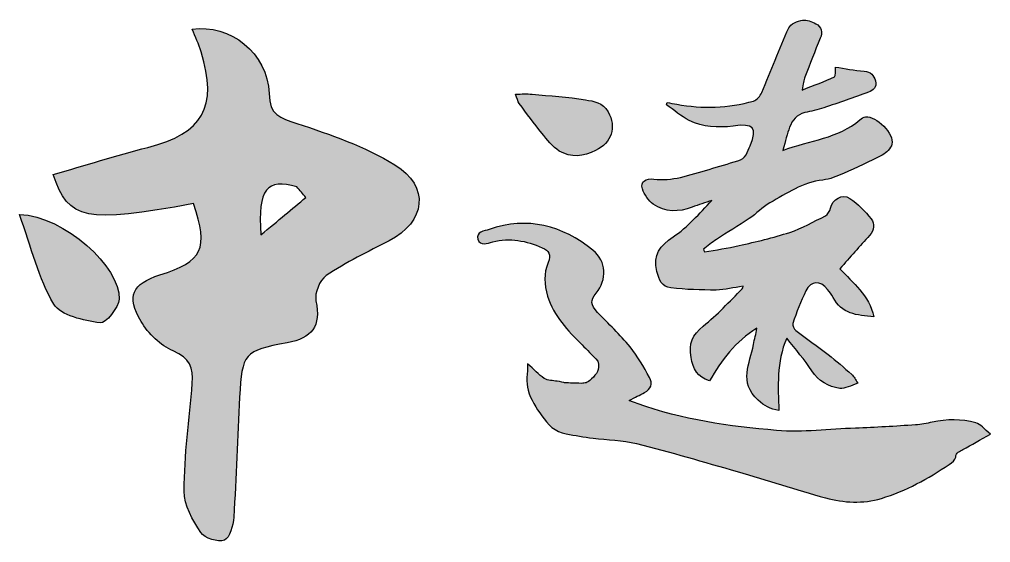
# Model space of a CAD drawing. Extents: x -266287 to 275962, y -324567 to 363765.
# Drawn here: x -78767 to -75760, y -79433 to -77812 of the extents above; entities that cross this region are included whole.
import ezdxf

# ---------------------------------------------------------------- set-up
doc = ezdxf.new("R2010")
doc.units = 0
doc.header["$LTSCALE"] = 1000
doc.layers.get('0').update_dxf_attribs({"linetype": 'CONTINUOUS'})

msp = doc.modelspace()

# ---------------------------------------------------------------- hatches: boundary and pattern name
h = msp.add_hatch(color=256)
edge = h.paths.add_edge_path()
edge.add_spline(control_points=[(-78227.74064, -78382.66946), (-78180.28445, -78523.31548), (-78198.8449, -78561.16847), (-78332.25623, -78603.62927)], knot_values=[20, 20, 20, 20, 21, 21, 21, 21], degree=3, periodic=0)
edge.add_spline(control_points=[(-78332.25623, -78603.62927), (-78417.17783, -78630.71633), (-78436.81487, -78669.90429), (-78390.47834, -78747.462)], knot_values=[19, 19, 19, 19, 20, 20, 20, 20], degree=3, periodic=0)
edge.add_spline(control_points=[(-78390.47834, -78747.462), (-78367.95603, -78785.1858), (-78330.23223, -78822.4359), (-78290.61363, -78839.14461)], knot_values=[18, 18, 18, 18, 19, 19, 19, 19], degree=3, periodic=0)
edge.add_spline(control_points=[(-78290.61363, -78839.14461), (-78239.23865, -78860.93484), (-78227.39613, -78891.42393), (-78231.61637, -78939.35382)], knot_values=[17, 17, 17, 17, 18, 18, 18, 18], degree=3, periodic=0)
edge.add_spline(control_points=[(-78231.61637, -78939.35382), (-78241.39183, -79050.58734), (-78256.20574, -79161.7778), (-78256.98089, -79273.14051)], knot_values=[16, 16, 16, 16, 17, 17, 17, 17], degree=3, periodic=0)
edge.add_spline(control_points=[(-78256.98089, -79273.14051), (-78257.28234, -79316.37646), (-78230.53978, -79363.48814), (-78205.39058, -79401.7287)], knot_values=[15, 15, 15, 15, 16, 16, 16, 16], degree=3, periodic=0)
edge.add_spline(control_points=[(-78205.39058, -79401.7287), (-78193.76339, -79419.47094), (-78151.43178, -79432.73456), (-78132.22537, -79424.9831)], knot_values=[14, 14, 14, 14, 15, 15, 15, 15], degree=3, periodic=0)
edge.add_spline(control_points=[(-78132.22537, -79424.9831), (-78115.51666, -79418.35129), (-78105.09524, -79379.68009), (-78103.45882, -79354.44477)], knot_values=[13, 13, 13, 13, 14, 14, 14, 14], degree=3, periodic=0)
edge.add_spline(control_points=[(-78103.45882, -79354.44477), (-78095.31978, -79230.50746), (-78092.09001, -79106.22564), (-78085.11369, -78982.24526)], knot_values=[12, 12, 12, 12, 13, 13, 13, 13], degree=3, periodic=0)
edge.add_spline(control_points=[(-78085.11369, -78982.24526), (-78077.53448, -78846.72382), (-78071.97926, -78838.45559), (-77938.09424, -78813.82316)], knot_values=[11, 11, 11, 11, 12, 12, 12, 12], degree=3, periodic=0)
edge.add_spline(control_points=[(-77938.09424, -78813.82316), (-77860.32121, -78799.43988), (-77832.84657, -78762.96493), (-77848.78014, -78684.02918)], knot_values=[10, 10, 10, 10, 11, 11, 11, 11], degree=3, periodic=0)
edge.add_spline(control_points=[(-77848.78014, -78684.02918), (-77853.51714, -78660.1719), (-77837.196, -78619.17526), (-77817.25751, -78605.82552)], knot_values=[9, 9, 9, 9, 10, 10, 10, 10], degree=3, periodic=0)
edge.add_spline(control_points=[(-77817.25751, -78605.82552), (-77755.59031, -78564.5705), (-77688.15256, -78531.7129), (-77621.9206, -78497.64952)], knot_values=[8, 8, 8, 8, 9, 9, 9, 9], degree=3, periodic=0)
edge.add_spline(control_points=[(-77621.9206, -78497.64952), (-77509.35211, -78439.81498), (-77494.71045, -78329.3566), (-77604.22142, -78262.43562)], knot_values=[7, 7, 7, 7, 8, 8, 8, 8], degree=3, periodic=0)
edge.add_spline(control_points=[(-77604.22142, -78262.43562), (-77697.19594, -78205.50542), (-77804.03696, -78168.81515), (-77908.38029, -78134.10582)], knot_values=[6, 6, 6, 6, 7, 7, 7, 7], degree=3, periodic=0)
edge.add_spline(control_points=[(-77908.38029, -78134.10582), (-77960.14285, -78116.88034), (-77992.09611, -78109.99015), (-77994.1201, -78041.69113)], knot_values=[5, 5, 5, 5, 6, 6, 6, 6], degree=3, periodic=0)
edge.add_spline(control_points=[(-77994.1201, -78041.69113), (-77997.78052, -77916.72029), (-78115.12908, -77824.52092), (-78231.91782, -77842.65074)], knot_values=[4, 4, 4, 4, 5, 5, 5, 5], degree=3, periodic=0)
edge.add_spline(control_points=[(-78231.91782, -77842.65074), (-78222.44381, -77866.12045), (-78211.33337, -77888.38438), (-78204.27093, -77911.94022)], knot_values=[3, 3, 3, 3, 4, 4, 4, 4], degree=3, periodic=0)
edge.add_spline(control_points=[(-78204.27093, -77911.94022), (-78152.20692, -78084.45338), (-78198.19895, -78164.50879), (-78369.37713, -78208.51988)], knot_values=[2, 2, 2, 2, 3, 3, 3, 3], degree=3, periodic=0)
edge.add_spline(control_points=[(-78369.37713, -78208.51988), (-78467.69154, -78233.84133), (-78564.71404, -78264.41655), (-78662.55476, -78292.66634)], knot_values=[1, 1, 1, 1, 2, 2, 2, 2], degree=3, periodic=0)
edge.add_spline(control_points=[(-78662.55476, -78292.66634), (-78615.78758, -78434.04444), (-78560.92444, -78444.42279), (-78227.74064, -78382.66946)], knot_values=[0, 0, 0, 0, 1, 1, 1, 1], degree=3, periodic=0)
edge = h.paths.add_edge_path(flags=16)
edge.add_spline(control_points=[(-78019.2693, -78479.60583), (-78029.69072, -78336.1176), (-78000.4074, -78303.77677), (-77907.99272, -78330.39013)], knot_values=[1, 1, 1, 1, 2, 2, 2, 2], degree=3, periodic=0)
edge.add_spline(control_points=[(-77907.99272, -78330.39013), (-77898.6479, -78341.50057), (-77889.30307, -78352.611), (-77879.91519, -78363.72143)], knot_values=[0, 0, 0, 0, 1, 1, 1, 1], degree=3, periodic=0)
edge.add_spline(control_points=[(-77879.91519, -78363.72143), (-77922.2468, -78398.90447), (-77964.62147, -78434.08751), (-78019.2693, -78479.60583)], knot_values=[2, 2, 2, 2, 3, 3, 3, 3], degree=3, periodic=0)
h = msp.add_hatch(color=256)
edge = h.paths.add_edge_path()
edge.add_spline(control_points=[(-76381.94461, -78146.16365), (-76373.71944, -78124.2873), (-76360.24051, -78106.45893), (-76335.04825, -78100.86065)], knot_values=[72, 72, 72, 72, 73, 73, 73, 73], degree=3, periodic=0)
edge.add_spline(control_points=[(-76335.04825, -78100.86065), (-76315.28201, -78096.51121), (-76295.42965, -78091.9034), (-76276.2663, -78085.6161)], knot_values=[71, 71, 71, 71, 72, 72, 72, 72], degree=3, periodic=0)
edge.add_spline(control_points=[(-76276.2663, -78085.6161), (-76229.84364, -78070.37155), (-76183.46404, -78054.86862), (-76137.68734, -78037.64314)], knot_values=[70, 70, 70, 70, 71, 71, 71, 71], degree=3, periodic=0)
edge.add_spline(control_points=[(-76137.68734, -78037.64314), (-76123.60551, -78032.38937), (-76110.64334, -78021.62345), (-76116.28468, -78002.50317)], knot_values=[69, 69, 69, 69, 70, 70, 70, 70], degree=3, periodic=0)
edge.add_spline(control_points=[(-76116.28468, -78002.50317), (-76121.28007, -77985.27769), (-76129.76362, -77973.56437), (-76151.08015, -77972.18633)], knot_values=[68, 68, 68, 68, 69, 69, 69, 69], degree=3, periodic=0)
edge.add_spline(control_points=[(-76151.08015, -77972.18633), (-76181.31086, -77970.11927), (-76211.28319, -77963.9181), (-76239.92055, -77959.65479)], knot_values=[67, 67, 67, 67, 68, 68, 68, 68], degree=3, periodic=0)
edge.add_spline(control_points=[(-76239.92055, -77959.65479), (-76240.78182, -77970.03314), (-76238.41332, -77987.30169), (-76243.19339, -77989.58406)], knot_values=[66, 66, 66, 66, 67, 67, 67, 67], degree=3, periodic=0)
edge.add_spline(control_points=[(-76243.19339, -77989.58406), (-76273.63942, -78004.31184), (-76305.59268, -78015.68066), (-76343.57486, -78030.75295)], knot_values=[65, 65, 65, 65, 66, 66, 66, 66], degree=3, periodic=0)
edge.add_spline(control_points=[(-76343.57486, -78030.75295), (-76339.22542, -78011.28816), (-76338.14883, -78000.34999), (-76334.40229, -77990.44534)], knot_values=[64, 64, 64, 64, 65, 65, 65, 65], degree=3, periodic=0)
edge.add_spline(control_points=[(-76334.40229, -77990.44534), (-76319.11468, -77950.30997), (-76303.39643, -77910.34687), (-76287.11835, -77870.55601)], knot_values=[63, 63, 63, 63, 64, 64, 64, 64], degree=3, periodic=0)
edge.add_spline(control_points=[(-76287.11835, -77870.55601), (-76279.15157, -77851.09122), (-76282.76892, -77834.85621), (-76300.81261, -77825.25301)], knot_values=[62, 62, 62, 62, 63, 63, 63, 63], degree=3, periodic=0)
edge.add_spline(control_points=[(-76300.81261, -77825.25301), (-76313.12883, -77818.66426), (-76328.9332, -77811.98939), (-76341.59393, -77814.31483)], knot_values=[61, 61, 61, 61, 62, 62, 62, 62], degree=3, periodic=0)
edge.add_spline(control_points=[(-76341.59393, -77814.31483), (-76357.26911, -77817.15703), (-76378.97321, -77825.59752), (-76384.57149, -77837.82761)], knot_values=[60, 60, 60, 60, 61, 61, 61, 61], degree=3, periodic=0)
edge.add_spline(control_points=[(-76384.57149, -77837.82761), (-76414.62995, -77903.67199), (-76439.90834, -77971.66957), (-76468.28731, -78038.2891)], knot_values=[59, 59, 59, 59, 60, 60, 60, 60], degree=3, periodic=0)
edge.add_spline(control_points=[(-76468.28731, -78038.2891), (-76472.89513, -78049.01196), (-76483.4888, -78061.84494), (-76493.78102, -78064.77327)], knot_values=[58, 58, 58, 58, 59, 59, 59, 59], degree=3, periodic=0)
edge.add_spline(control_points=[(-76493.78102, -78064.77327), (-76572.02775, -78086.86495), (-76651.52333, -78089.4057), (-76731.57874, -78074.85018)], knot_values=[57, 57, 57, 57, 58, 58, 58, 58], degree=3, periodic=0)
edge.add_spline(control_points=[(-76731.57874, -78074.85018), (-76741.31113, -78073.12763), (-76751.04353, -78071.1467), (-76760.81898, -78069.33802)], knot_values=[56, 56, 56, 56, 57, 57, 57, 57], degree=3, periodic=0)
edge.add_spline(control_points=[(-76760.81898, -78069.33802), (-76761.55107, -78071.74959), (-76762.32621, -78074.20422), (-76763.18749, -78076.65885)], knot_values=[55, 55, 55, 55, 56, 56, 56, 56], degree=3, periodic=0)
edge.add_spline(control_points=[(-76763.18749, -78076.65885), (-76739.89003, -78092.89386), (-76718.0998, -78112.14333), (-76693.03673, -78124.71793)], knot_values=[54, 54, 54, 54, 55, 55, 55, 55], degree=3, periodic=0)
edge.add_spline(control_points=[(-76693.03673, -78124.71793), (-76650.44674, -78146.07752), (-76603.6365, -78148.74747), (-76556.9124, -78142.28792)], knot_values=[53, 53, 53, 53, 54, 54, 54, 54], degree=3, periodic=0)
edge.add_spline(control_points=[(-76556.9124, -78142.28792), (-76493.47957, -78133.45986), (-76480.43128, -78146.85267), (-76504.15937, -78203.26611)], knot_values=[52, 52, 52, 52, 53, 53, 53, 53], degree=3, periodic=0)
edge.add_spline(control_points=[(-76504.15937, -78203.26611), (-76511.82471, -78221.52512), (-76517.81056, -78243.4876), (-76542.3138, -78250.37779)], knot_values=[51, 51, 51, 51, 52, 52, 52, 52], degree=3, periodic=0)
edge.add_spline(control_points=[(-76542.3138, -78250.37779), (-76601.69864, -78267.00038), (-76660.30832, -78286.46517), (-76720.12379, -78301.27908)], knot_values=[50, 50, 50, 50, 51, 51, 51, 51], degree=3, periodic=0)
edge.add_spline(control_points=[(-76720.12379, -78301.27908), (-76746.43571, -78307.78169), (-76775.24532, -78309.5473), (-76802.24626, -78306.57591)], knot_values=[49, 49, 49, 49, 50, 50, 50, 50], degree=3, periodic=0)
edge.add_spline(control_points=[(-76802.24626, -78306.57591), (-76826.23273, -78303.94902), (-76845.30995, -78314.11206), (-76837.60155, -78337.02194)], knot_values=[48, 48, 48, 48, 49, 49, 49, 49], degree=3, periodic=0)
edge.add_spline(control_points=[(-76837.60155, -78337.02194), (-76831.65876, -78354.67806), (-76819.38561, -78373.53995), (-76804.44251, -78384.21975)], knot_values=[47, 47, 47, 47, 48, 48, 48, 48], degree=3, periodic=0)
edge.add_spline(control_points=[(-76804.44251, -78384.21975), (-76767.40773, -78410.74698), (-76725.72207, -78409.11056), (-76683.8211, -78393.60763)], knot_values=[46, 46, 46, 46, 47, 47, 47, 47], degree=3, periodic=0)
edge.add_spline(control_points=[(-76683.8211, -78393.60763), (-76663.71036, -78386.11455), (-76643.08285, -78379.82725), (-76622.62759, -78373.02319)], knot_values=[45, 45, 45, 45, 46, 46, 46, 46], degree=3, periodic=0)
edge.add_spline(control_points=[(-76622.62759, -78373.02319), (-76661.08347, -78413.67532), (-76697.73067, -78455.53323), (-76742.34466, -78485.54862)], knot_values=[44, 44, 44, 44, 45, 45, 45, 45], degree=3, periodic=0)
edge.add_spline(control_points=[(-76742.34466, -78485.54862), (-76784.03032, -78513.49696), (-76805.77748, -78540.79934), (-76792.90144, -78592.5619)], knot_values=[43, 43, 43, 43, 44, 44, 44, 44], degree=3, periodic=0)
edge.add_spline(control_points=[(-76792.90144, -78592.5619), (-76785.96818, -78620.38105), (-76778.13059, -78640.62098), (-76749.66549, -78643.80769)], knot_values=[42, 42, 42, 42, 43, 43, 43, 43], degree=3, periodic=0)
edge.add_spline(control_points=[(-76749.66549, -78643.80769), (-76703.07057, -78648.97534), (-76655.91583, -78650.78401), (-76609.01946, -78650.35338)], knot_values=[41, 41, 41, 41, 42, 42, 42, 42], degree=3, periodic=0)
edge.add_spline(control_points=[(-76609.01946, -78650.35338), (-76581.76015, -78650.13806), (-76554.54389, -78642.68804), (-76526.20798, -78638.38167)], knot_values=[40, 40, 40, 40, 41, 41, 41, 41], degree=3, periodic=0)
edge.add_spline(control_points=[(-76526.20798, -78638.38167), (-76527.19845, -78642.42966), (-76527.02619, -78645.53024), (-76528.44729, -78646.90828)], knot_values=[39, 39, 39, 39, 40, 40, 40, 40], degree=3, periodic=0)
edge.add_spline(control_points=[(-76528.44729, -78646.90828), (-76568.4104, -78685.70867), (-76606.00501, -78727.39432), (-76649.32708, -78761.97447)], knot_values=[38, 38, 38, 38, 39, 39, 39, 39], degree=3, periodic=0)
edge.add_spline(control_points=[(-76649.32708, -78761.97447), (-76683.13208, -78789.01847), (-76694.88847, -78816.45004), (-76687.22313, -78859.04003)], knot_values=[37, 37, 37, 37, 38, 38, 38, 38], degree=3, periodic=0)
edge.add_spline(control_points=[(-76687.22313, -78859.04003), (-76680.80664, -78894.48145), (-76668.57655, -78920.19048), (-76629.56085, -78931.81768)], knot_values=[36, 36, 36, 36, 37, 37, 37, 37], degree=3, periodic=0)
edge.add_spline(control_points=[(-76629.56085, -78931.81768), (-76593.43041, -78867.95422), (-76549.46238, -78809.21534), (-76483.35961, -78768.95079)], knot_values=[35, 35, 35, 35, 36, 36, 36, 36], degree=3, periodic=0)
edge.add_spline(control_points=[(-76483.35961, -78768.95079), (-76485.29747, -78786.43465), (-76490.98188, -78802.79885), (-76493.99634, -78819.59369)], knot_values=[34, 34, 34, 34, 35, 35, 35, 35], degree=3, periodic=0)
edge.add_spline(control_points=[(-76493.99634, -78819.59369), (-76504.41775, -78877.72968), (-76540.46206, -78935.69341), (-76479.78532, -78991.67621)], knot_values=[33, 33, 33, 33, 34, 34, 34, 34], degree=3, periodic=0)
edge.add_spline(control_points=[(-76479.78532, -78991.67621), (-76459.71764, -79010.1936), (-76442.14765, -79018.46183), (-76415.10365, -79023.62947)], knot_values=[32, 32, 32, 32, 33, 33, 33, 33], degree=3, periodic=0)
edge.add_spline(control_points=[(-76415.10365, -79023.62947), (-76417.94586, -78948.95703), (-76423.15656, -78875.66262), (-76391.03105, -78799.35376)], knot_values=[31, 31, 31, 31, 32, 32, 32, 32], degree=3, periodic=0)
edge.add_spline(control_points=[(-76391.03105, -78799.35376), (-76362.95352, -78835.48419), (-76335.56501, -78866.18861), (-76313.47334, -78900.38118)], knot_values=[30, 30, 30, 30, 31, 31, 31, 31], degree=3, periodic=0)
edge.add_spline(control_points=[(-76313.47334, -78900.38118), (-76292.11374, -78933.28184), (-76262.18448, -78950.16281), (-76226.44161, -78954.98594)], knot_values=[29, 29, 29, 29, 30, 30, 30, 30], degree=3, periodic=0)
edge.add_spline(control_points=[(-76226.44161, -78954.98594), (-76210.24966, -78957.13913), (-76192.20597, -78945.81338), (-76170.63106, -78939.31076)], knot_values=[28, 28, 28, 28, 29, 29, 29, 29], degree=3, periodic=0)
edge.add_spline(control_points=[(-76170.63106, -78939.31076), (-76178.51172, -78927.68356), (-76182.51664, -78918.20955), (-76189.4499, -78912.05144)], knot_values=[27, 27, 27, 27, 28, 28, 28, 28], degree=3, periodic=0)
edge.add_spline(control_points=[(-76189.4499, -78912.05144), (-76213.39331, -78890.73491), (-76237.68123, -78869.76289), (-76263.00269, -78850.16891)], knot_values=[26, 26, 26, 26, 27, 27, 27, 27], degree=3, periodic=0)
edge.add_spline(control_points=[(-76263.00269, -78850.16891), (-76295.64497, -78824.84746), (-76329.79448, -78801.42081), (-76362.30756, -78776.01323)], knot_values=[25, 25, 25, 25, 26, 26, 26, 26], degree=3, periodic=0)
edge.add_spline(control_points=[(-76362.30756, -78776.01323), (-76368.16423, -78771.44848), (-76374.15008, -78759.30452), (-76372.08302, -78753.53399)], knot_values=[24, 24, 24, 24, 25, 25, 25, 25], degree=3, periodic=0)
edge.add_spline(control_points=[(-76372.08302, -78753.53399), (-76360.06825, -78719.38448), (-76347.23527, -78685.40722), (-76331.56009, -78652.80801)], knot_values=[23, 23, 23, 23, 24, 24, 24, 24], degree=3, periodic=0)
edge.add_spline(control_points=[(-76331.56009, -78652.80801), (-76316.18635, -78620.81168), (-76285.9987, -78619.82122), (-76264.55298, -78648.45857)], knot_values=[22, 22, 22, 22, 23, 23, 23, 23], degree=3, periodic=0)
edge.add_spline(control_points=[(-76264.55298, -78648.45857), (-76258.481, -78656.55455), (-76251.59081, -78664.30601), (-76247.06912, -78673.26326)], knot_values=[21, 21, 21, 21, 22, 22, 22, 22], degree=3, periodic=0)
edge.add_spline(control_points=[(-76247.06912, -78673.26326), (-76221.31703, -78723.73391), (-76174.42067, -78728.7293), (-76120.72024, -78733.63856)], knot_values=[20, 20, 20, 20, 21, 21, 21, 21], degree=3, periodic=0)
edge.add_spline(control_points=[(-76120.72024, -78733.63856), (-76135.57722, -78665.77018), (-76186.52157, -78628.34783), (-76226.31242, -78584.20754)], knot_values=[19, 19, 19, 19, 20, 20, 20, 20], degree=3, periodic=0)
edge.add_spline(control_points=[(-76226.31242, -78584.20754), (-76194.57448, -78548.50774), (-76165.03278, -78514.31517), (-76134.45756, -78481.11306)], knot_values=[18, 18, 18, 18, 19, 19, 19, 19], degree=3, periodic=0)
edge.add_spline(control_points=[(-76134.45756, -78481.11306), (-76119.29914, -78464.66273), (-76117.57659, -78445.02568), (-76129.41911, -78430.12565)], knot_values=[17, 17, 17, 17, 18, 18, 18, 18], degree=3, periodic=0)
edge.add_spline(control_points=[(-76129.41911, -78430.12565), (-76148.45326, -78406.31142), (-76170.1143, -78382.92784), (-76195.2635, -78366.34832)], knot_values=[16, 16, 16, 16, 17, 17, 17, 17], degree=3, periodic=0)
edge.add_spline(control_points=[(-76195.2635, -78366.34832), (-76219.42223, -78350.45781), (-76248.96392, -78369.23358), (-76255.5096, -78396.79435)], knot_values=[15, 15, 15, 15, 16, 16, 16, 16], degree=3, periodic=0)
edge.add_spline(control_points=[(-76255.5096, -78396.79435), (-76257.57666, -78405.62241), (-76263.73477, -78416.56058), (-76271.18479, -78420.39325)], knot_values=[14, 14, 14, 14, 15, 15, 15, 15], degree=3, periodic=0)
edge.add_spline(control_points=[(-76271.18479, -78420.39325), (-76307.31523, -78438.91064), (-76343.31648, -78458.84913), (-76381.55703, -78471.59598)], knot_values=[13, 13, 13, 13, 14, 14, 14, 14], degree=3, periodic=0)
edge.add_spline(control_points=[(-76381.55703, -78471.59598), (-76432.67364, -78488.60614), (-76485.64198, -78500.49172), (-76538.26582, -78512.67875)], knot_values=[12, 12, 12, 12, 13, 13, 13, 13], degree=3, periodic=0)
edge.add_spline(control_points=[(-76538.26582, -78512.67875), (-76573.57804, -78520.90391), (-76609.62236, -78525.85624), (-76645.36522, -78532.31579)], knot_values=[11, 11, 11, 11, 12, 12, 12, 12], degree=3, periodic=0)
edge.add_spline(control_points=[(-76645.36522, -78532.31579), (-76646.57101, -78529.60278), (-76647.77679, -78526.8467), (-76649.02564, -78524.09063)], knot_values=[10, 10, 10, 10, 11, 11, 11, 11], degree=3, periodic=0)
edge.add_spline(control_points=[(-76649.02564, -78524.09063), (-76635.50364, -78513.7984), (-76622.54146, -78502.64491), (-76608.37351, -78493.34315)], knot_values=[9, 9, 9, 9, 10, 10, 10, 10], degree=3, periodic=0)
edge.add_spline(control_points=[(-76608.37351, -78493.34315), (-76574.91302, -78471.50986), (-76540.33287, -78451.31298), (-76507.17383, -78429.00599)], knot_values=[8, 8, 8, 8, 9, 9, 9, 9], degree=3, periodic=0)
edge.add_spline(control_points=[(-76507.17383, -78429.00599), (-76484.99603, -78414.01983), (-76465.91881, -78393.95214), (-76442.9228, -78380.55934)], knot_values=[7, 7, 7, 7, 8, 8, 8, 8], degree=3, periodic=0)
edge.add_spline(control_points=[(-76442.9228, -78380.55934), (-76391.37556, -78350.54394), (-76341.29248, -78317.04039), (-76279.32383, -78309.5473)], knot_values=[6, 6, 6, 6, 7, 7, 7, 7], degree=3, periodic=0)
edge.add_spline(control_points=[(-76279.32383, -78309.5473), (-76257.40441, -78306.87736), (-76235.7003, -78298.26462), (-76215.15892, -78289.30737)], knot_values=[5, 5, 5, 5, 6, 6, 6, 6], degree=3, periodic=0)
edge.add_spline(control_points=[(-76215.15892, -78289.30737), (-76174.46373, -78271.56513), (-76134.02692, -78252.96161), (-76094.88203, -78232.03266)], knot_values=[4, 4, 4, 4, 5, 5, 5, 5], degree=3, periodic=0)
edge.add_spline(control_points=[(-76094.88203, -78232.03266), (-76082.26436, -78225.22859), (-76068.35479, -78211.53434), (-76065.16808, -78198.44298)], knot_values=[3, 3, 3, 3, 4, 4, 4, 4], degree=3, periodic=0)
edge.add_spline(control_points=[(-76065.16808, -78198.44298), (-76057.2013, -78166.57584), (-76114.00231, -78109.77483), (-76146.55846, -78114.03814)], knot_values=[2, 2, 2, 2, 3, 3, 3, 3], degree=3, periodic=0)
edge.add_spline(control_points=[(-76146.55846, -78114.03814), (-76152.75963, -78114.85635), (-76159.30531, -78118.60289), (-76164.12845, -78122.78007)], knot_values=[1, 1, 1, 1, 2, 2, 2, 2], degree=3, periodic=0)
edge.add_spline(control_points=[(-76164.12845, -78122.78007), (-76231.13555, -78180.95912), (-76318.12421, -78186.12676), (-76403.00275, -78217.60632)], knot_values=[0, 0, 0, 0, 1, 1, 1, 1], degree=3, periodic=0)
edge.add_spline(control_points=[(-76403.00275, -78217.60632), (-76394.43308, -78188.02156), (-76389.69607, -78166.57584), (-76381.94461, -78146.16365)], knot_values=[73, 73, 73, 73, 74, 74, 74, 74], degree=3, periodic=0)
edge = h.paths.add_edge_path()
edge.add_spline(control_points=[(-76982.55394, -78218.16615), (-76932.72925, -78194.2658), (-76917.31245, -78146.42203), (-76944.09806, -78098.14763)], knot_values=[3, 3, 3, 3, 4, 4, 4, 4], degree=3, periodic=0)
edge.add_spline(control_points=[(-76944.09806, -78098.14763), (-76960.20389, -78069.16577), (-76988.88431, -78065.46229), (-77014.37801, -78061.28511)], knot_values=[2, 2, 2, 2, 3, 3, 3, 3], degree=3, periodic=0)
edge.add_spline(control_points=[(-77014.37801, -78061.28511), (-77068.98278, -78052.19867), (-77124.44881, -78048.62439), (-77179.65647, -78043.58593)], knot_values=[1, 1, 1, 1, 2, 2, 2, 2], degree=3, periodic=0)
edge.add_spline(control_points=[(-77179.65647, -78043.58593), (-77195.1594, -78042.12177), (-77210.92071, -78043.32755), (-77231.11758, -78043.32755)], knot_values=[0, 0, 0, 0, 1, 1, 1, 1], degree=3, periodic=0)
edge.add_spline(control_points=[(-77231.11758, -78043.32755), (-77225.993, -78056.24666), (-77224.14126, -78065.59148), (-77219.10281, -78072.5678)], knot_values=[7, 7, 7, 7, 8, 8, 8, 8], degree=3, periodic=0)
edge.add_spline(control_points=[(-77219.10281, -78072.5678), (-77196.40824, -78103.65979), (-77173.67061, -78134.70871), (-77149.2535, -78164.46572)], knot_values=[6, 6, 6, 6, 7, 7, 7, 7], degree=3, periodic=0)
edge.add_spline(control_points=[(-77149.2535, -78164.46572), (-77132.8893, -78184.40421), (-77116.43897, -78206.62508), (-77095.07937, -78219.80257)], knot_values=[5, 5, 5, 5, 6, 6, 6, 6], degree=3, periodic=0)
edge.add_spline(control_points=[(-77095.07937, -78219.80257), (-77059.16425, -78241.85118), (-77020.75144, -78236.55434), (-76982.55394, -78218.16615)], knot_values=[4, 4, 4, 4, 5, 5, 5, 5], degree=3, periodic=0)
edge = h.paths.add_edge_path()
edge.add_spline(control_points=[(-76980.96059, -78660.34415), (-76946.4235, -78617.88335), (-76948.57669, -78561.68523), (-76990.99443, -78527.19121)], knot_values=[26, 26, 26, 26, 27, 27, 27, 27], degree=3, periodic=0)
edge.add_spline(control_points=[(-76990.99443, -78527.19121), (-77086.25132, -78449.76269), (-77193.04928, -78421.59904), (-77312.42184, -78462.63874)], knot_values=[27, 27, 27, 27, 28, 28, 28, 28], degree=3, periodic=0)
edge.add_spline(control_points=[(-77312.42184, -78462.63874), (-77327.02043, -78467.67719), (-77353.89217, -78469.31361), (-77347.08811, -78492.91251)], knot_values=[28, 28, 28, 28, 29, 29, 29, 29], degree=3, periodic=0)
edge.add_spline(control_points=[(-77347.08811, -78492.91251), (-77340.62855, -78515.21951), (-77317.54641, -78505.65937), (-77301.44059, -78501.43912)], knot_values=[29, 29, 29, 29, 30, 30, 30, 30], degree=3, periodic=0)
edge.add_spline(control_points=[(-77301.44059, -78501.43912), (-77247.86936, -78487.48649), (-77197.65709, -78497.56339), (-77148.47835, -78519.18137)], knot_values=[30, 30, 30, 30, 31, 31, 31, 31], degree=3, periodic=0)
edge.add_spline(control_points=[(-77148.47835, -78519.18137), (-77127.42021, -78528.44006), (-77119.58262, -78540.97159), (-77129.61646, -78564.82888)], knot_values=[31, 31, 31, 31, 32, 32, 32, 32], degree=3, periodic=0)
edge.add_spline(control_points=[(-77129.61646, -78564.82888), (-77143.9136, -78598.67694), (-77142.36331, -78633.94611), (-77131.339, -78669.04302)], knot_values=[32, 32, 32, 32, 33, 33, 33, 33], degree=3, periodic=0)
edge.add_spline(control_points=[(-77131.339, -78669.04302), (-77112.00341, -78730.96861), (-77069.71486, -78776.44387), (-77024.58411, -78820.19658)], knot_values=[33, 33, 33, 33, 34, 34, 34, 34], degree=3, periodic=0)
edge.add_spline(control_points=[(-77024.58411, -78820.19658), (-77009.12424, -78835.18275), (-76994.48259, -78850.94406), (-76975.57762, -78870.32272)], knot_values=[34, 34, 34, 34, 35, 35, 35, 35], degree=3, periodic=0)
edge.add_spline(control_points=[(-76975.57762, -78870.32272), (-76968.85969, -78899.26152), (-76979.49642, -78910.11358), (-76995.34386, -78925.78876)], knot_values=[35, 35, 35, 35, 36, 36, 36, 36], degree=3, periodic=0)
edge.add_spline(control_points=[(-76995.34386, -78925.78876), (-77010.45922, -78939.65527), (-77013.5598, -78938.10498), (-77027.5555, -78939.65527)], knot_values=[36, 36, 36, 36, 37, 37, 37, 37], degree=3, periodic=0)
edge.add_spline(control_points=[(-77027.5555, -78939.65527), (-77047.62318, -78938.794), (-77062.3079, -78938.53561), (-77079.05968, -78937.80353)], knot_values=[37, 37, 37, 37, 38, 38, 38, 38], degree=3, periodic=0)
edge.add_spline(control_points=[(-77079.05968, -78937.80353), (-77079.06078, -78937.80325), (-77094.43366, -78933.8847), (-77101.32361, -78933.02346)], knot_values=[38.0000357421, 38.0000357421, 38.0000357421, 38.0000357421, 39, 39, 39, 39], degree=3, periodic=0)
edge.add_spline(control_points=[(-77101.32361, -78933.02346), (-77114.88867, -78930.35351), (-77130.69305, -78931.17172), (-77141.5451, -78924.15234)], knot_values=[0, 0, 0, 0, 1, 1, 1, 1], degree=3, periodic=0)
edge.add_spline(control_points=[(-77141.5451, -78924.15234), (-77159.3304, -78912.6974), (-77173.84287, -78896.16094), (-77193.30766, -78878.50482)], knot_values=[1, 1, 1, 1, 2, 2, 2, 2], degree=3, periodic=0)
edge.add_spline(control_points=[(-77193.30766, -78878.50482), (-77193.30766, -78908.47716), (-77198.90594, -78936.51162), (-77191.88656, -78961.01486)], knot_values=[2, 2, 2, 2, 3, 3, 3, 3], degree=3, periodic=0)
edge.add_spline(control_points=[(-77191.88656, -78961.01486), (-77183.74752, -78989.17852), (-77166.65123, -79015.61962), (-77149.51188, -79040.16593)], knot_values=[3, 3, 3, 3, 4, 4, 4, 4], degree=3, periodic=0)
edge.add_spline(control_points=[(-77149.51188, -79040.16593), (-77131.16675, -79066.43478), (-77108.60137, -79090.16288), (-77074.23655, -79096.10567)], knot_values=[4, 4, 4, 4, 5, 5, 5, 5], degree=3, periodic=0)
edge.add_spline(control_points=[(-77074.23655, -79096.10567), (-77046.4174, -79100.88574), (-77018.64132, -79105.70887), (-76990.69298, -79109.32622)], knot_values=[5, 5, 5, 5, 6, 6, 6, 6], degree=3, periodic=0)
edge.add_spline(control_points=[(-76990.69298, -79109.32622), (-76945.69142, -79115.09676), (-76899.31182, -79115.09676), (-76855.73136, -79126.078)], knot_values=[6, 6, 6, 6, 7, 7, 7, 7], degree=3, periodic=0)
edge.add_spline(control_points=[(-76855.73136, -79126.078), (-76751.08659, -79152.34685), (-76647.56147, -79182.87901), (-76543.90716, -79212.93747)], knot_values=[7, 7, 7, 7, 8, 8, 8, 8], degree=3, periodic=0)
edge.add_spline(control_points=[(-76543.90716, -79212.93747), (-76452.526, -79239.42164), (-76362.13531, -79269.22172), (-76270.40964, -79294.24172)], knot_values=[8, 8, 8, 8, 9, 9, 9, 9], degree=3, periodic=0)
edge.add_spline(control_points=[(-76270.40964, -79294.24172), (-76213.82395, -79309.74465), (-76155.42958, -79313.01749), (-76097.81036, -79295.74895)], knot_values=[9, 9, 9, 9, 10, 10, 10, 10], degree=3, periodic=0)
edge.add_spline(control_points=[(-76097.81036, -79295.74895), (-76021.71681, -79272.796), (-75952.85797, -79235.07221), (-75887.57341, -79190.32903)], knot_values=[10, 10, 10, 10, 11, 11, 11, 11], degree=3, periodic=0)
edge.add_spline(control_points=[(-75887.57341, -79190.32903), (-75879.47743, -79184.77381), (-75868.10862, -79176.33333), (-75867.63492, -79168.58186)], knot_values=[11, 11, 11, 11, 12, 12, 12, 12], degree=3, periodic=0)
edge.add_spline(control_points=[(-75867.63492, -79168.58186), (-75866.64445, -79152.13153), (-75855.10338, -79150.23673), (-75845.1126, -79144.63845)], knot_values=[12, 12, 12, 12, 13, 13, 13, 13], degree=3, periodic=0)
edge.add_spline(control_points=[(-75845.1126, -79144.63845), (-75818.54231, -79129.91067), (-75792.1012, -79114.83837), (-75759.63117, -79096.6655)], knot_values=[13, 13, 13, 13, 14, 14, 14, 14], degree=3, periodic=0)
edge.add_spline(control_points=[(-75759.63117, -79096.6655), (-75779.69885, -79080.81806), (-75791.11073, -79065.48738), (-75805.66626, -79061.43939)], knot_values=[14, 14, 14, 14, 15, 15, 15, 15], degree=3, periodic=0)
edge.add_spline(control_points=[(-75805.66626, -79061.43939), (-75849.72042, -79049.3385), (-75895.06649, -79050.11364), (-75940.06805, -79059.54459)], knot_values=[15, 15, 15, 15, 16, 16, 16, 16], degree=3, periodic=0)
edge.add_spline(control_points=[(-75940.06805, -79059.54459), (-75957.33659, -79063.20501), (-75974.73432, -79067.08074), (-75992.21818, -79068.24346)], knot_values=[16, 16, 16, 16, 17, 17, 17, 17], degree=3, periodic=0)
edge.add_spline(control_points=[(-75992.21818, -79068.24346), (-76054.14377, -79072.29145), (-76116.06936, -79076.16718), (-76178.08108, -79078.32036)], knot_values=[17, 17, 17, 17, 18, 18, 18, 18], degree=3, periodic=0)
edge.add_spline(control_points=[(-76178.08108, -79078.32036), (-76259.4284, -79081.16257), (-76340.04363, -79092.53138), (-76422.25223, -79085.38281)], knot_values=[18, 18, 18, 18, 19, 19, 19, 19], degree=3, periodic=0)
edge.add_spline(control_points=[(-76422.25223, -79085.38281), (-76569.14248, -79072.54983), (-76714.13794, -79052.56827), (-76853.57818, -79002.31294)], knot_values=[19, 19, 19, 19, 20, 20, 20, 20], degree=3, periodic=0)
edge.add_spline(control_points=[(-76853.57818, -79002.31294), (-76861.5019, -78999.5138), (-76869.33949, -78996.28403), (-76878.9427, -78992.62361)], knot_values=[20, 20, 20, 20, 21, 21, 21, 21], degree=3, periodic=0)
edge.add_spline(control_points=[(-76878.9427, -78992.62361), (-76860.68369, -78983.1496), (-76845.82672, -78975.65652), (-76831.142, -78967.7328)], knot_values=[21, 21, 21, 21, 22, 22, 22, 22], degree=3, periodic=0)
edge.add_spline(control_points=[(-76831.142, -78967.7328), (-76811.41882, -78957.22526), (-76804.74395, -78940.60267), (-76815.81132, -78921.31014)], knot_values=[22, 22, 22, 22, 23, 23, 23, 23], degree=3, periodic=0)
edge.add_spline(control_points=[(-76815.81132, -78921.31014), (-76834.4579, -78888.71092), (-76852.41546, -78854.99205), (-76876.01436, -78826.13937)], knot_values=[23, 23, 23, 23, 24, 24, 24, 24], degree=3, periodic=0)
edge.add_spline(control_points=[(-76876.01436, -78826.13937), (-76906.89103, -78788.41558), (-76943.23679, -78755.17041), (-76976.65422, -78719.4706)], knot_values=[24, 24, 24, 24, 25, 25, 25, 25], degree=3, periodic=0)
edge.add_spline(control_points=[(-76976.65422, -78719.4706), (-76998.96121, -78695.65638), (-76999.39185, -78682.90953), (-76980.96059, -78660.34415)], knot_values=[25, 25, 25, 25, 26, 26, 26, 26], degree=3, periodic=0)
h = msp.add_hatch(color=256)
edge = h.paths.add_edge_path()
edge.add_spline(control_points=[(-78660.70302, -78693.63239), (-78638.91279, -78730.10734), (-78568.24527, -78744.53367), (-78517.12866, -78752.41433)], knot_values=[2, 2, 2, 2, 3, 3, 3, 3], degree=3, periodic=0)
edge.add_spline(control_points=[(-78517.12866, -78752.41433), (-78500.76446, -78754.95509), (-78459.42331, -78705.25959), (-78458.30366, -78678.25865)], knot_values=[1, 1, 1, 1, 2, 2, 2, 2], degree=3, periodic=0)
edge.add_spline(control_points=[(-78458.30366, -78678.25865), (-78454.16954, -78579.72892), (-78626.03674, -78421.59904), (-78766.98421, -78415.87156)], knot_values=[0, 0, 0, 0, 1, 1, 1, 1], degree=3, periodic=0)
edge.add_spline(control_points=[(-78766.98421, -78415.87156), (-78729.08816, -78520.64553), (-78707.72857, -78614.78276), (-78660.70302, -78693.63239)], knot_values=[3, 3, 3, 3, 4, 4, 4, 4], degree=3, periodic=0)

# ---------------------------------------------------------------- linework, layer by layer
for points in [[(-78231.91782, -77842.65074), (-78115.12908, -77824.52092), (-77997.78052, -77916.72029), (-77994.1201, -78041.69113)], [(-76384.57149, -77837.82761), (-76378.97321, -77825.59752), (-76357.26911, -77817.15703), (-76341.59393, -77814.31483)], [(-76341.59393, -77814.31483), (-76328.9332, -77811.98939), (-76313.12883, -77818.66426), (-76300.81261, -77825.25301)], [(-76300.81261, -77825.25301), (-76282.76892, -77834.85621), (-76279.15157, -77851.09122), (-76287.11835, -77870.55601)], [(-78204.27093, -77911.94022), (-78211.33337, -77888.38438), (-78222.44381, -77866.12045), (-78231.91782, -77842.65074)], [(-76468.28731, -78038.2891), (-76439.90834, -77971.66957), (-76414.62995, -77903.67199), (-76384.57149, -77837.82761)], [(-76287.11835, -77870.55601), (-76303.39643, -77910.34687), (-76319.11468, -77950.30997), (-76334.40229, -77990.44534)], [(-78369.37713, -78208.51988), (-78198.19895, -78164.50879), (-78152.20692, -78084.45338), (-78204.27093, -77911.94022)], [(-76243.19339, -77989.58406), (-76238.41332, -77987.30169), (-76240.78182, -77970.03314), (-76239.92055, -77959.65479)], [(-76239.92055, -77959.65479), (-76211.28319, -77963.9181), (-76181.31086, -77970.11927), (-76151.08015, -77972.18633)], [(-76151.08015, -77972.18633), (-76129.76362, -77973.56437), (-76121.28007, -77985.27769), (-76116.28468, -78002.50317)], [(-76343.57486, -78030.75295), (-76305.59268, -78015.68066), (-76273.63942, -78004.31184), (-76243.19339, -77989.58406)], [(-76334.40229, -77990.44534), (-76338.14883, -78000.34999), (-76339.22542, -78011.28816), (-76343.57486, -78030.75295)], [(-76116.28468, -78002.50317), (-76110.64334, -78021.62345), (-76123.60551, -78032.38937), (-76137.68734, -78037.64314)], [(-76493.78102, -78064.77327), (-76483.4888, -78061.84494), (-76472.89513, -78049.01196), (-76468.28731, -78038.2891)], [(-76137.68734, -78037.64314), (-76183.46404, -78054.86862), (-76229.84364, -78070.37155), (-76276.2663, -78085.6161)], [(-77994.1201, -78041.69113), (-77992.09611, -78109.99015), (-77960.14285, -78116.88034), (-77908.38029, -78134.10582)], [(-77231.11758, -78043.32755), (-77210.92071, -78043.32755), (-77195.1594, -78042.12177), (-77179.65647, -78043.58593)], [(-77219.10281, -78072.5678), (-77224.14126, -78065.59148), (-77225.993, -78056.24666), (-77231.11758, -78043.32755)], [(-77179.65647, -78043.58593), (-77124.44881, -78048.62439), (-77068.98278, -78052.19867), (-77014.37801, -78061.28511)], [(-77014.37801, -78061.28511), (-76988.88431, -78065.46229), (-76960.20389, -78069.16577), (-76944.09806, -78098.14763)], [(-76763.18749, -78076.65885), (-76762.32621, -78074.20422), (-76761.55107, -78071.74959), (-76760.81898, -78069.33802)], [(-76760.81898, -78069.33802), (-76751.04353, -78071.1467), (-76741.31113, -78073.12763), (-76731.57874, -78074.85018)], [(-76731.57874, -78074.85018), (-76651.52333, -78089.4057), (-76572.02775, -78086.86495), (-76493.78102, -78064.77327)], [(-77149.2535, -78164.46572), (-77173.67061, -78134.70871), (-77196.40824, -78103.65979), (-77219.10281, -78072.5678)], [(-76944.09806, -78098.14763), (-76917.31245, -78146.42203), (-76932.72925, -78194.2658), (-76982.55394, -78218.16615)], [(-76693.03673, -78124.71793), (-76718.0998, -78112.14333), (-76739.89003, -78092.89386), (-76763.18749, -78076.65885)], [(-76335.04825, -78100.86065), (-76360.24051, -78106.45893), (-76373.71944, -78124.2873), (-76381.94461, -78146.16365)], [(-76276.2663, -78085.6161), (-76295.42965, -78091.9034), (-76315.28201, -78096.51121), (-76335.04825, -78100.86065)], [(-76556.9124, -78142.28792), (-76603.6365, -78148.74747), (-76650.44674, -78146.07752), (-76693.03673, -78124.71793)], [(-76403.00275, -78217.60632), (-76318.12421, -78186.12676), (-76231.13555, -78180.95912), (-76164.12845, -78122.78007)], [(-76164.12845, -78122.78007), (-76159.30531, -78118.60289), (-76152.75963, -78114.85635), (-76146.55846, -78114.03814)], [(-76146.55846, -78114.03814), (-76114.00231, -78109.77483), (-76057.2013, -78166.57584), (-76065.16808, -78198.44298)], [(-77908.38029, -78134.10582), (-77804.03696, -78168.81515), (-77697.19594, -78205.50542), (-77604.22142, -78262.43562)], [(-76504.15937, -78203.26611), (-76480.43128, -78146.85267), (-76493.47957, -78133.45986), (-76556.9124, -78142.28792)], [(-76381.94461, -78146.16365), (-76389.69607, -78166.57584), (-76394.43308, -78188.02156), (-76403.00275, -78217.60632)], [(-77095.07937, -78219.80257), (-77116.43897, -78206.62508), (-77132.8893, -78184.40421), (-77149.2535, -78164.46572)], [(-78662.55476, -78292.66634), (-78564.71404, -78264.41655), (-78467.69154, -78233.84133), (-78369.37713, -78208.51988)], [(-76982.55394, -78218.16615), (-77020.75144, -78236.55434), (-77059.16425, -78241.85118), (-77095.07937, -78219.80257)], [(-76542.3138, -78250.37779), (-76517.81056, -78243.4876), (-76511.82471, -78221.52512), (-76504.15937, -78203.26611)], [(-76065.16808, -78198.44298), (-76068.35479, -78211.53434), (-76082.26436, -78225.22859), (-76094.88203, -78232.03266)], [(-76720.12379, -78301.27908), (-76660.30832, -78286.46517), (-76601.69864, -78267.00038), (-76542.3138, -78250.37779)], [(-76094.88203, -78232.03266), (-76134.02692, -78252.96161), (-76174.46373, -78271.56513), (-76215.15892, -78289.30737)], [(-77604.22142, -78262.43562), (-77494.71045, -78329.3566), (-77509.35211, -78439.81498), (-77621.9206, -78497.64952)], [(-78227.74064, -78382.66946), (-78560.92444, -78444.42279), (-78615.78758, -78434.04444), (-78662.55476, -78292.66634)], [(-77907.99272, -78330.39013), (-78000.4074, -78303.77677), (-78029.69072, -78336.1176), (-78019.2693, -78479.60583)], [(-76837.60155, -78337.02194), (-76845.30995, -78314.11206), (-76826.23273, -78303.94902), (-76802.24626, -78306.57591)], [(-76802.24626, -78306.57591), (-76775.24532, -78309.5473), (-76746.43571, -78307.78169), (-76720.12379, -78301.27908)], [(-76279.32383, -78309.5473), (-76341.29248, -78317.04039), (-76391.37556, -78350.54394), (-76442.9228, -78380.55934)], [(-76215.15892, -78289.30737), (-76235.7003, -78298.26462), (-76257.40441, -78306.87736), (-76279.32383, -78309.5473)], [(-77879.91519, -78363.72143), (-77889.30307, -78352.611), (-77898.6479, -78341.50057), (-77907.99272, -78330.39013)], [(-76804.44251, -78384.21975), (-76819.38561, -78373.53995), (-76831.65876, -78354.67806), (-76837.60155, -78337.02194)], [(-78019.2693, -78479.60583), (-77964.62147, -78434.08751), (-77922.2468, -78398.90447), (-77879.91519, -78363.72143)], [(-76255.5096, -78396.79435), (-76248.96392, -78369.23358), (-76219.42223, -78350.45781), (-76195.2635, -78366.34832)], [(-76195.2635, -78366.34832), (-76170.1143, -78382.92784), (-76148.45326, -78406.31142), (-76129.41911, -78430.12565)], [(-78332.25623, -78603.62927), (-78198.8449, -78561.16847), (-78180.28445, -78523.31548), (-78227.74064, -78382.66946)], [(-76683.8211, -78393.60763), (-76725.72207, -78409.11056), (-76767.40773, -78410.74698), (-76804.44251, -78384.21975)], [(-76742.34466, -78485.54862), (-76697.73067, -78455.53323), (-76661.08347, -78413.67532), (-76622.62759, -78373.02319)], [(-76622.62759, -78373.02319), (-76643.08285, -78379.82725), (-76663.71036, -78386.11455), (-76683.8211, -78393.60763)], [(-76442.9228, -78380.55934), (-76465.91881, -78393.95214), (-76484.99603, -78414.01983), (-76507.17383, -78429.00599)], [(-76271.18479, -78420.39325), (-76263.73477, -78416.56058), (-76257.57666, -78405.62241), (-76255.5096, -78396.79435)], [(-78766.98421, -78415.87156), (-78626.03674, -78421.59904), (-78454.16954, -78579.72892), (-78458.30366, -78678.25865)], [(-78660.70302, -78693.63239), (-78707.72857, -78614.78276), (-78729.08816, -78520.64553), (-78766.98421, -78415.87156)], [(-76990.99443, -78527.19121), (-77086.25132, -78449.76269), (-77193.04928, -78421.59904), (-77312.42184, -78462.63874)], [(-76507.17383, -78429.00599), (-76540.33287, -78451.31298), (-76574.91302, -78471.50986), (-76608.37351, -78493.34315)], [(-76381.55703, -78471.59598), (-76343.31648, -78458.84913), (-76307.31523, -78438.91064), (-76271.18479, -78420.39325)], [(-76129.41911, -78430.12565), (-76117.57659, -78445.02568), (-76119.29914, -78464.66273), (-76134.45756, -78481.11306)], [(-77312.42184, -78462.63874), (-77327.02043, -78467.67719), (-77353.89217, -78469.31361), (-77347.08811, -78492.91251)], [(-77301.44059, -78501.43912), (-77247.86936, -78487.48649), (-77197.65709, -78497.56339), (-77148.47835, -78519.18137)], [(-76792.90144, -78592.5619), (-76805.77748, -78540.79934), (-76784.03032, -78513.49696), (-76742.34466, -78485.54862)], [(-76538.26582, -78512.67875), (-76485.64198, -78500.49172), (-76432.67364, -78488.60614), (-76381.55703, -78471.59598)], [(-76134.45756, -78481.11306), (-76165.03278, -78514.31517), (-76194.57448, -78548.50774), (-76226.31242, -78584.20754)], [(-77621.9206, -78497.64952), (-77688.15256, -78531.7129), (-77755.59031, -78564.5705), (-77817.25751, -78605.82552)], [(-77347.08811, -78492.91251), (-77340.62855, -78515.21951), (-77317.54641, -78505.65937), (-77301.44059, -78501.43912)], [(-77148.47835, -78519.18137), (-77127.42021, -78528.44006), (-77119.58262, -78540.97159), (-77129.61646, -78564.82888)], [(-76608.37351, -78493.34315), (-76622.54146, -78502.64491), (-76635.50364, -78513.7984), (-76649.02564, -78524.09063)], [(-76645.36522, -78532.31579), (-76609.62236, -78525.85624), (-76573.57804, -78520.90391), (-76538.26582, -78512.67875)], [(-76980.96059, -78660.34415), (-76946.4235, -78617.88335), (-76948.57669, -78561.68523), (-76990.99443, -78527.19121)], [(-76649.02564, -78524.09063), (-76647.77679, -78526.8467), (-76646.57101, -78529.60278), (-76645.36522, -78532.31579)], [(-77129.61646, -78564.82888), (-77143.9136, -78598.67694), (-77142.36331, -78633.94611), (-77131.339, -78669.04302)], [(-78390.47834, -78747.462), (-78436.81487, -78669.90429), (-78417.17783, -78630.71633), (-78332.25623, -78603.62927)], [(-77817.25751, -78605.82552), (-77837.196, -78619.17526), (-77853.51714, -78660.1719), (-77848.78014, -78684.02918)], [(-76749.66549, -78643.80769), (-76778.13059, -78640.62098), (-76785.96818, -78620.38105), (-76792.90144, -78592.5619)], [(-76226.31242, -78584.20754), (-76186.52157, -78628.34783), (-76135.57722, -78665.77018), (-76120.72024, -78733.63856)], [(-76526.20798, -78638.38167), (-76554.54389, -78642.68804), (-76581.76015, -78650.13806), (-76609.01946, -78650.35338)], [(-76528.44729, -78646.90828), (-76527.02619, -78645.53024), (-76527.19845, -78642.42966), (-76526.20798, -78638.38167)], [(-76264.55298, -78648.45857), (-76285.9987, -78619.82122), (-76316.18635, -78620.81168), (-76331.56009, -78652.80801)], [(-77131.339, -78669.04302), (-77112.00341, -78730.96861), (-77069.71486, -78776.44387), (-77024.58411, -78820.19658)], [(-76976.65422, -78719.4706), (-76998.96121, -78695.65638), (-76999.39185, -78682.90953), (-76980.96059, -78660.34415)], [(-76609.01946, -78650.35338), (-76655.91583, -78650.78401), (-76703.07057, -78648.97534), (-76749.66549, -78643.80769)], [(-76649.32708, -78761.97447), (-76606.00501, -78727.39432), (-76568.4104, -78685.70867), (-76528.44729, -78646.90828)], [(-76331.56009, -78652.80801), (-76347.23527, -78685.40722), (-76360.06825, -78719.38448), (-76372.08302, -78753.53399)], [(-76247.06912, -78673.26326), (-76251.59081, -78664.30601), (-76258.481, -78656.55455), (-76264.55298, -78648.45857)], [(-78517.12866, -78752.41433), (-78568.24527, -78744.53367), (-78638.91279, -78730.10734), (-78660.70302, -78693.63239)], [(-78458.30366, -78678.25865), (-78459.42331, -78705.25959), (-78500.76446, -78754.95509), (-78517.12866, -78752.41433)], [(-77848.78014, -78684.02918), (-77832.84657, -78762.96493), (-77860.32121, -78799.43988), (-77938.09424, -78813.82316)], [(-76120.72024, -78733.63856), (-76174.42067, -78728.7293), (-76221.31703, -78723.73391), (-76247.06912, -78673.26326)], [(-76876.01436, -78826.13937), (-76906.89103, -78788.41558), (-76943.23679, -78755.17041), (-76976.65422, -78719.4706)], [(-78290.61363, -78839.14461), (-78330.23223, -78822.4359), (-78367.95603, -78785.1858), (-78390.47834, -78747.462)], [(-76687.22313, -78859.04003), (-76694.88847, -78816.45004), (-76683.13208, -78789.01847), (-76649.32708, -78761.97447)], [(-76372.08302, -78753.53399), (-76374.15008, -78759.30452), (-76368.16423, -78771.44848), (-76362.30756, -78776.01323)], [(-76483.35961, -78768.95079), (-76549.46238, -78809.21534), (-76593.43041, -78867.95422), (-76629.56085, -78931.81768)], [(-76493.99634, -78819.59369), (-76490.98188, -78802.79885), (-76485.29747, -78786.43465), (-76483.35961, -78768.95079)], [(-76362.30756, -78776.01323), (-76329.79448, -78801.42081), (-76295.64497, -78824.84746), (-76263.00269, -78850.16891)], [(-77938.09424, -78813.82316), (-78071.97926, -78838.45559), (-78077.53448, -78846.72382), (-78085.11369, -78982.24526)], [(-77024.58411, -78820.19658), (-77009.12424, -78835.18275), (-76994.48259, -78850.94406), (-76975.57762, -78870.32272)], [(-76479.78532, -78991.67621), (-76540.46206, -78935.69341), (-76504.41775, -78877.72968), (-76493.99634, -78819.59369)], [(-76391.03105, -78799.35376), (-76423.15656, -78875.66262), (-76417.94586, -78948.95703), (-76415.10365, -79023.62947)], [(-76313.47334, -78900.38118), (-76335.56501, -78866.18861), (-76362.95352, -78835.48419), (-76391.03105, -78799.35376)], [(-78231.61637, -78939.35382), (-78227.39613, -78891.42393), (-78239.23865, -78860.93484), (-78290.61363, -78839.14461)], [(-76815.81132, -78921.31014), (-76834.4579, -78888.71092), (-76852.41546, -78854.99205), (-76876.01436, -78826.13937)], [(-76263.00269, -78850.16891), (-76237.68123, -78869.76289), (-76213.39331, -78890.73491), (-76189.4499, -78912.05144)], [(-77193.30766, -78878.50482), (-77193.30766, -78908.47716), (-77198.90594, -78936.51162), (-77191.88656, -78961.01486)], [(-77141.5451, -78924.15234), (-77159.3304, -78912.6974), (-77173.84287, -78896.16094), (-77193.30766, -78878.50482)], [(-76975.57762, -78870.32272), (-76968.85969, -78899.26152), (-76979.49642, -78910.11358), (-76995.34386, -78925.78876)], [(-76629.56085, -78931.81768), (-76668.57655, -78920.19048), (-76680.80664, -78894.48145), (-76687.22313, -78859.04003)], [(-76226.44161, -78954.98594), (-76262.18448, -78950.16281), (-76292.11374, -78933.28184), (-76313.47334, -78900.38118)], [(-76189.4499, -78912.05144), (-76182.51664, -78918.20955), (-76178.51172, -78927.68356), (-76170.63106, -78939.31076)], [(-78256.98089, -79273.14051), (-78256.20574, -79161.7778), (-78241.39183, -79050.58734), (-78231.61637, -78939.35382)], [(-77101.32361, -78933.02346), (-77114.88867, -78930.35351), (-77130.69305, -78931.17172), (-77141.5451, -78924.15234)], [(-77079.05968, -78937.80353), (-77079.05968, -78937.80353), (-77094.43342, -78933.88473), (-77101.32361, -78933.02346)], [(-77027.5555, -78939.65527), (-77047.62318, -78938.794), (-77062.3079, -78938.53561), (-77079.05968, -78937.80353)], [(-76995.34386, -78925.78876), (-77010.45922, -78939.65527), (-77013.5598, -78938.10498), (-77027.5555, -78939.65527)], [(-76831.142, -78967.7328), (-76811.41882, -78957.22526), (-76804.74395, -78940.60267), (-76815.81132, -78921.31014)], [(-76170.63106, -78939.31076), (-76192.20597, -78945.81338), (-76210.24966, -78957.13913), (-76226.44161, -78954.98594)], [(-77191.88656, -78961.01486), (-77183.74752, -78989.17852), (-77166.65123, -79015.61962), (-77149.51188, -79040.16593)], [(-76878.9427, -78992.62361), (-76860.68369, -78983.1496), (-76845.82672, -78975.65652), (-76831.142, -78967.7328)], [(-78085.11369, -78982.24526), (-78092.09001, -79106.22564), (-78095.31978, -79230.50746), (-78103.45882, -79354.44477)], [(-76853.57818, -79002.31294), (-76861.5019, -78999.5138), (-76869.33949, -78996.28403), (-76878.9427, -78992.62361)], [(-76422.25223, -79085.38281), (-76569.14248, -79072.54983), (-76714.13794, -79052.56827), (-76853.57818, -79002.31294)], [(-76415.10365, -79023.62947), (-76442.14765, -79018.46183), (-76459.71764, -79010.1936), (-76479.78532, -78991.67621)], [(-77149.51188, -79040.16593), (-77131.16675, -79066.43478), (-77108.60137, -79090.16288), (-77074.23655, -79096.10567)], [(-75940.06805, -79059.54459), (-75957.33659, -79063.20501), (-75974.73432, -79067.08074), (-75992.21818, -79068.24346)], [(-75805.66626, -79061.43939), (-75849.72042, -79049.3385), (-75895.06649, -79050.11364), (-75940.06805, -79059.54459)], [(-75759.63117, -79096.6655), (-75779.69885, -79080.81806), (-75791.11073, -79065.48738), (-75805.66626, -79061.43939)], [(-76178.08108, -79078.32036), (-76259.4284, -79081.16257), (-76340.04363, -79092.53138), (-76422.25223, -79085.38281)], [(-75992.21818, -79068.24346), (-76054.14377, -79072.29145), (-76116.06936, -79076.16718), (-76178.08108, -79078.32036)], [(-77074.23655, -79096.10567), (-77046.4174, -79100.88574), (-77018.64132, -79105.70887), (-76990.69298, -79109.32622)], [(-76990.69298, -79109.32622), (-76945.69142, -79115.09676), (-76899.31182, -79115.09676), (-76855.73136, -79126.078)], [(-75845.1126, -79144.63845), (-75818.54231, -79129.91067), (-75792.1012, -79114.83837), (-75759.63117, -79096.6655)], [(-76855.73136, -79126.078), (-76751.08659, -79152.34685), (-76647.56147, -79182.87901), (-76543.90716, -79212.93747)], [(-75867.63492, -79168.58186), (-75866.64445, -79152.13153), (-75855.10338, -79150.23673), (-75845.1126, -79144.63845)], [(-75887.57341, -79190.32903), (-75879.47743, -79184.77381), (-75868.10862, -79176.33333), (-75867.63492, -79168.58186)], [(-76543.90716, -79212.93747), (-76452.526, -79239.42164), (-76362.13531, -79269.22172), (-76270.40964, -79294.24172)], [(-76097.81036, -79295.74895), (-76021.71681, -79272.796), (-75952.85797, -79235.07221), (-75887.57341, -79190.32903)], [(-78205.39058, -79401.7287), (-78230.53978, -79363.48814), (-78257.28234, -79316.37646), (-78256.98089, -79273.14051)], [(-76270.40964, -79294.24172), (-76213.82395, -79309.74465), (-76155.42958, -79313.01749), (-76097.81036, -79295.74895)], [(-78103.45882, -79354.44477), (-78105.09524, -79379.68009), (-78115.51666, -79418.35129), (-78132.22537, -79424.9831)], [(-78132.22537, -79424.9831), (-78151.43178, -79432.73456), (-78193.76339, -79419.47094), (-78205.39058, -79401.7287)]]:
    msp.add_open_spline(points, degree=3)

doc.saveas('drawing.dxf')
